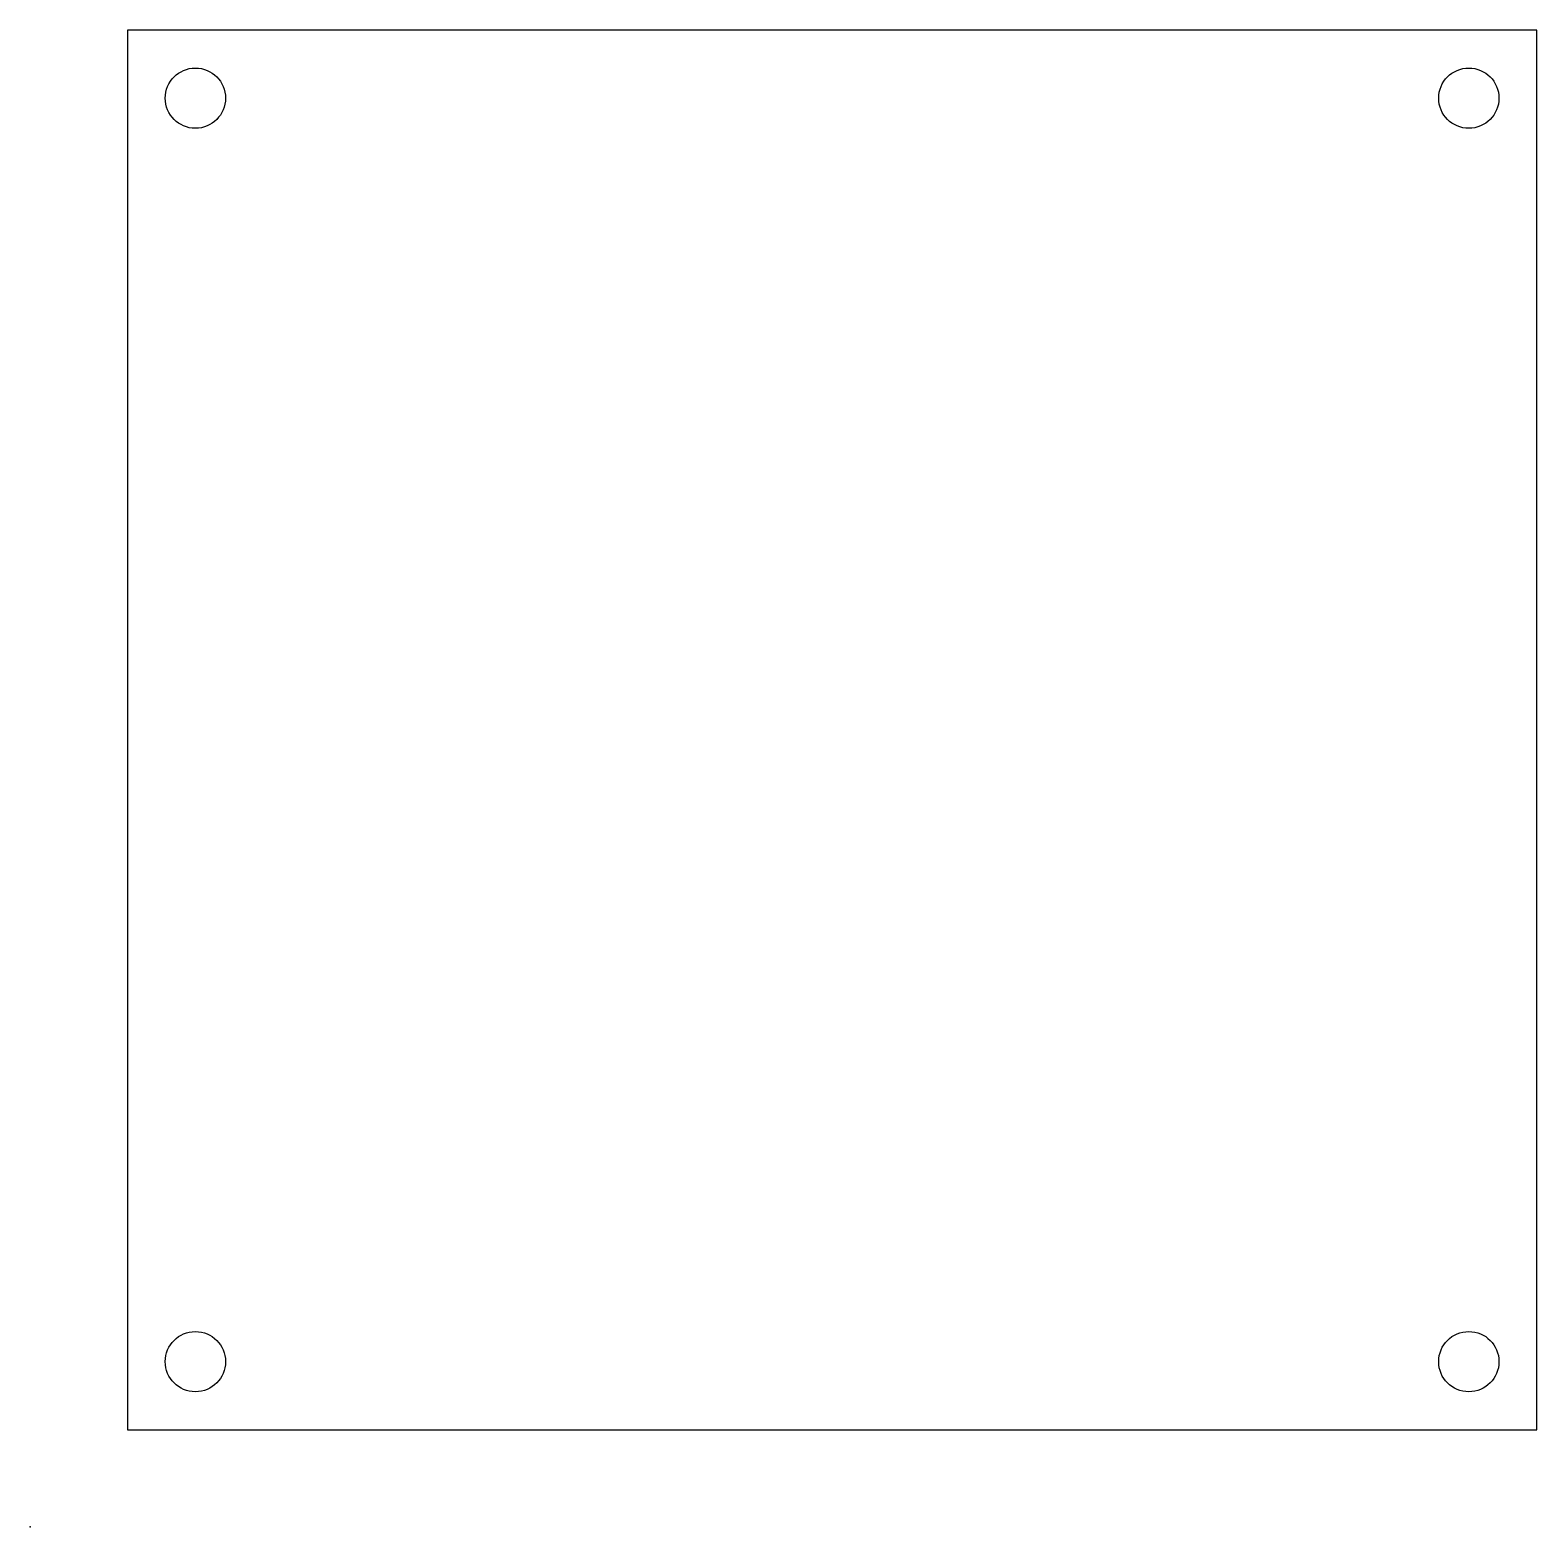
# Model space of a CAD drawing. Header units: centimetres. Extents: x 0 to 15.5, y 0 to 15.4.
import ezdxf

# ---------------------------------------------------------------- set-up
doc = ezdxf.new("R2010")
doc.units = ezdxf.units.CM
doc.header["$MEASUREMENT"] = 0
doc.layers.add('Extra_Side v1_Sketch1', color=7, linetype='Continuous')

msp = doc.modelspace()

# ---------------------------------------------------------------- linework, layer by layer
at = {"layer": 'Extra_Side v1_Sketch1'}
for p, q in [((15.5, 15.4), (1, 15.4)), ((1, 15.4), (1, 1)), ((15.5, 1), (15.5, 15.4)), ((1, 1), (15.5, 1))]:
    msp.add_line(p, q, dxfattribs=at)
for centre in [(1.7, 14.7), (14.8, 14.7), (1.7, 1.7), (14.8, 1.7)]:
    msp.add_circle(centre, 0.31, dxfattribs=at)
msp.add_point((0, 0), dxfattribs=at)

doc.saveas('drawing.dxf')
